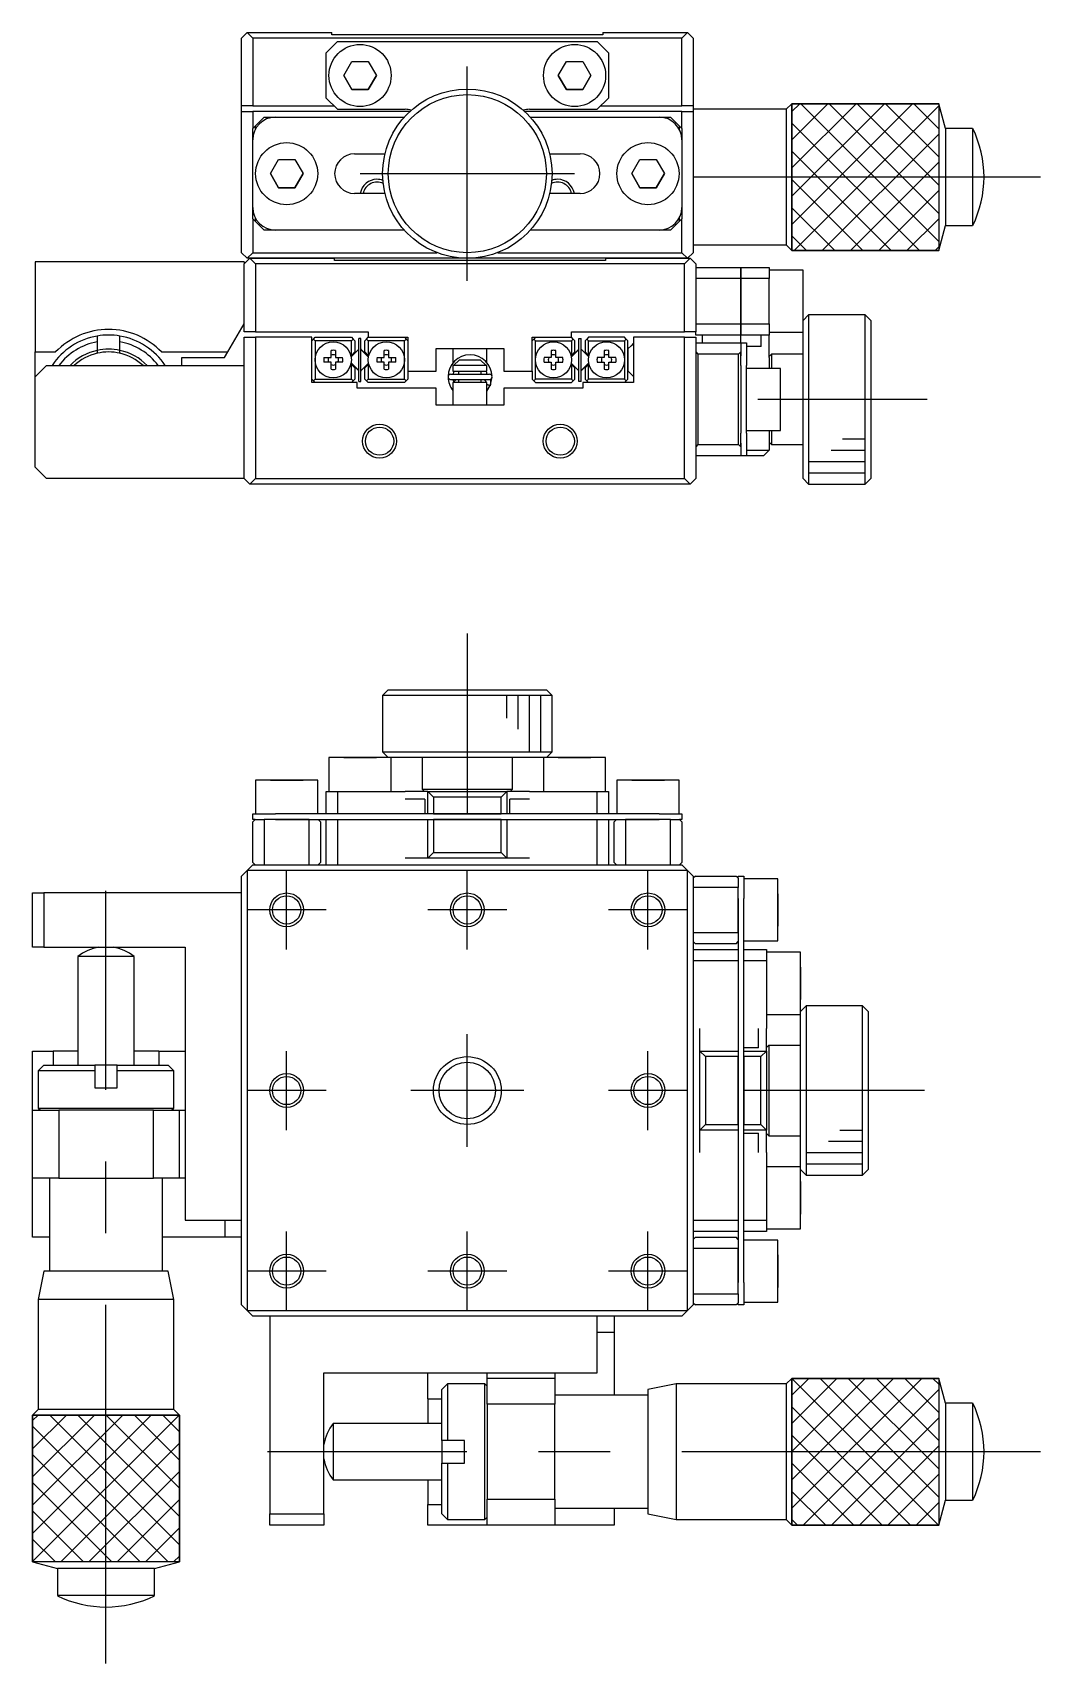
# Model space of a CAD drawing. Extents: x 196 to 549, y -29 to 204.
# Drawn here: x 297 to 386.2, y 59.8 to 204.3 of the extents above; entities that cross this region are included whole.
import ezdxf

# ---------------------------------------------------------------- set-up
doc = ezdxf.new("R2010")
doc.units = 0
doc.linetypes.add('CENTER', pattern=[50.8, 31.75, -6.35, 6.35, -6.35])
doc.layers.get('0').update_dxf_attribs({"linetype": 'CONTINUOUS'})
doc.layers.add('CENTER', color=1, linetype='CENTER')

msp = doc.modelspace()

# ---------------------------------------------------------------- linework, layer by layer
at = {"color": 7, "linetype": 'CONTINUOUS'}
for p, q in [((315.46, 203.83), (315.96, 204.33)), ((315.46, 197.83), (315.46, 203.83)), ((315.96, 204.33), (316.46, 203.83)), ((315.96, 204.33), (323.46, 204.33)), ((316.46, 203.83), (316.46, 197.83)), ((354.46, 203.83), (316.46, 203.83)), ((323.46, 204.13), (323.46, 204.33)), ((347.46, 204.13), (323.46, 204.13)), ((347.46, 204.33), (347.46, 204.13)), ((347.46, 204.33), (354.96, 204.33)), ((354.46, 203.83), (354.96, 204.33)), ((354.46, 197.83), (354.46, 203.83)), ((354.96, 204.33), (355.46, 203.83)), ((355.46, 203.83), (355.46, 197.83)), ((323.96, 203.53), (322.96, 202.53)), ((322.96, 198.53), (322.96, 202.53)), ((323.96, 203.53), (346.96, 203.53)), ((347.96, 202.53), (346.96, 203.53)), ((347.96, 202.53), (347.96, 198.53)), ((324.52, 200.53), (325.24, 201.78)), ((325.24, 201.78), (326.68, 201.78)), ((326.68, 201.78), (327.41, 200.53)), ((343.52, 200.53), (344.24, 201.78)), ((344.24, 201.78), (345.68, 201.78)), ((345.68, 201.78), (346.41, 200.53)), ((325.24, 199.28), (324.52, 200.53)), ((324.52, 200.53), (325.24, 199.28)), ((327.41, 200.53), (326.68, 199.28)), ((326.68, 199.28), (327.41, 200.53)), ((344.24, 199.28), (343.52, 200.53)), ((343.52, 200.53), (344.24, 199.28)), ((346.41, 200.53), (345.68, 199.28)), ((345.68, 199.28), (346.41, 200.53)), ((322.96, 198.53), (323.96, 197.53)), ((326.68, 199.28), (325.24, 199.28)), ((325.24, 199.28), (326.68, 199.28)), ((345.68, 199.28), (344.24, 199.28)), ((344.24, 199.28), (345.68, 199.28)), ((346.96, 197.53), (347.96, 198.53)), ((364.21, 198.03), (363.71, 197.53)), ((364.21, 198.03), (377.21, 198.03)), ((364.21, 185.03), (364.21, 198.03)), ((377.21, 198.03), (377.21, 189.33)), ((377.8, 195.83), (377.21, 198.03)), ((377.21, 198.03), (377.21, 185.03)), ((316.46, 197.83), (315.46, 197.83)), ((315.46, 197.33), (315.46, 197.83)), ((315.46, 184.83), (315.46, 197.33)), ((315.46, 197.33), (316.46, 197.33)), ((316.46, 197.83), (323.66, 197.83)), ((316.46, 197.33), (316.46, 195.83)), ((330.36, 197.33), (316.46, 197.33)), ((317.46, 196.83), (316.66, 196.03)), ((317.46, 196.83), (318.46, 196.83)), ((318.46, 196.83), (329.87, 196.83)), ((323.96, 197.53), (329.96, 197.53)), ((354.46, 197.33), (340.56, 197.33)), ((340.96, 197.53), (346.96, 197.53)), ((341.05, 196.83), (352.46, 196.83)), ((347.26, 197.83), (354.46, 197.83)), ((352.46, 196.83), (353.46, 196.83)), ((354.26, 196.03), (353.46, 196.83)), ((355.46, 197.83), (354.46, 197.83)), ((354.46, 195.83), (354.46, 197.33)), ((354.46, 197.33), (355.46, 197.33)), ((355.46, 197.83), (355.46, 197.33)), ((363.71, 197.53), (355.46, 197.53)), ((355.46, 197.33), (355.46, 184.83)), ((363.71, 197.53), (363.71, 189.5)), ((316.46, 195.83), (316.66, 196.03)), ((316.46, 194.83), (316.46, 195.83)), ((316.66, 196.03), (316.66, 195.7)), ((354.26, 195.7), (354.26, 196.03)), ((354.26, 196.03), (354.46, 195.83)), ((354.46, 195.83), (354.46, 194.83)), ((377.8, 195.83), (377.8, 190.07)), ((380.21, 195.83), (377.8, 195.83)), ((380.21, 195.83), (380.21, 190.07)), ((316.46, 188.83), (316.46, 194.83)), ((354.46, 194.83), (354.46, 188.83)), ((318.02, 191.83), (318.74, 193.08)), ((318.74, 193.08), (320.18, 193.08)), ((320.18, 193.08), (320.91, 191.83)), ((325.46, 193.58), (328.17, 193.58)), ((342.76, 193.58), (345.46, 193.58)), ((350.02, 191.83), (350.74, 193.08)), ((350.74, 193.08), (352.18, 193.08)), ((352.18, 193.08), (352.91, 191.83)), ((318.74, 190.58), (318.02, 191.83)), ((318.02, 191.83), (318.74, 190.58)), ((320.91, 191.83), (320.18, 190.58)), ((320.18, 190.58), (320.91, 191.83)), ((350.74, 190.58), (350.02, 191.83)), ((350.02, 191.83), (350.74, 190.58)), ((352.91, 191.83), (352.18, 190.58)), ((352.18, 190.58), (352.91, 191.83)), ((320.18, 190.58), (318.74, 190.58)), ((318.74, 190.58), (320.18, 190.58)), ((328.17, 190.08), (325.46, 190.08)), ((345.46, 190.08), (342.76, 190.08)), ((352.18, 190.58), (350.74, 190.58)), ((350.74, 190.58), (352.18, 190.58)), ((363.71, 189.5), (363.71, 185.53)), ((364.21, 189.33), (364.21, 185.03)), ((377.8, 190.07), (377.8, 187.23)), ((380.21, 190.07), (380.21, 187.23)), ((316.46, 187.83), (316.46, 188.83)), ((316.66, 187.63), (316.46, 187.83)), ((316.46, 187.83), (316.46, 184.83)), ((316.66, 187.95), (316.66, 187.63)), ((354.26, 187.63), (354.26, 187.95)), ((354.46, 187.83), (354.26, 187.63)), ((354.46, 188.83), (354.46, 187.83)), ((354.46, 184.83), (354.46, 187.83)), ((316.66, 187.63), (317.46, 186.83)), ((318.46, 186.83), (317.46, 186.83)), ((329.87, 186.83), (318.46, 186.83)), ((352.46, 186.83), (341.05, 186.83)), ((353.46, 186.83), (352.46, 186.83)), ((353.46, 186.83), (354.26, 187.63)), ((377.21, 185.03), (377.8, 187.23)), ((377.8, 187.23), (380.21, 187.23)), ((355.46, 185.53), (363.71, 185.53)), ((363.71, 185.53), (364.21, 185.03)), ((377.21, 185.03), (364.21, 185.03)), ((297.19, 184.03), (297.19, 176.03)), ((315.69, 184.03), (297.19, 184.03)), ((315.46, 184.83), (315.96, 184.33)), ((315.69, 183.83), (316.19, 184.33)), ((315.69, 184.03), (315.69, 183.83)), ((315.69, 177.83), (315.69, 183.83)), ((315.96, 184.33), (316.46, 184.83)), ((335.46, 184.33), (315.96, 184.33)), ((316.19, 184.33), (316.69, 183.83)), ((316.19, 184.33), (323.69, 184.33)), ((316.46, 184.83), (332.77, 184.83)), ((316.69, 183.83), (316.69, 177.83)), ((354.69, 183.83), (316.69, 183.83)), ((323.69, 184.13), (323.69, 184.33)), ((347.69, 184.13), (323.69, 184.13)), ((354.96, 184.33), (335.46, 184.33)), ((338.15, 184.83), (354.46, 184.83)), ((347.69, 184.33), (347.69, 184.13)), ((347.69, 184.33), (355.19, 184.33)), ((354.46, 184.83), (354.96, 184.33)), ((354.69, 183.83), (355.19, 184.33)), ((354.69, 177.83), (354.69, 183.83)), ((354.96, 184.33), (355.46, 184.83)), ((355.19, 184.33), (355.69, 183.83)), ((355.69, 183.83), (355.69, 177.83)), ((355.69, 183.53), (359.69, 183.53)), ((359.69, 183.53), (362.19, 183.53)), ((359.69, 182.53), (359.69, 183.53)), ((359.69, 183.53), (359.69, 182.53)), ((362.19, 183.53), (362.19, 182.53)), ((359.69, 182.53), (355.69, 182.53)), ((362.19, 182.53), (359.69, 182.53)), ((359.69, 182.53), (359.69, 178.53)), ((359.69, 178.53), (359.69, 182.53)), ((365.19, 183.28), (362.19, 183.28)), ((362.19, 178.53), (362.19, 182.53)), ((365.19, 177.78), (365.19, 183.28)), ((365.69, 179.33), (365.19, 178.83)), ((365.69, 179.33), (365.69, 164.33)), ((370.69, 179.33), (365.69, 179.33)), ((370.69, 164.33), (370.69, 179.33)), ((371.19, 178.83), (370.69, 179.33)), ((314.25, 176.03), (315.69, 178.53)), ((316.69, 177.83), (315.69, 177.83)), ((316.69, 177.83), (326.69, 177.83)), ((326.69, 177.83), (326.69, 177.33)), ((344.69, 177.33), (344.69, 177.83)), ((344.69, 177.83), (354.69, 177.83)), ((355.69, 177.83), (354.69, 177.83)), ((355.69, 178.53), (359.69, 178.53)), ((355.69, 177.53), (355.69, 177.83)), ((359.69, 178.53), (362.19, 178.53)), ((359.69, 177.53), (359.69, 178.53)), ((359.69, 178.53), (359.69, 177.53)), ((362.19, 178.53), (362.19, 177.53)), ((362.19, 177.78), (365.19, 177.78)), ((365.19, 164.83), (365.19, 177.78)), ((365.19, 175.83), (365.19, 177.78)), ((371.19, 178.83), (371.19, 164.83)), ((302.69, 177.44), (302.69, 176.93)), ((302.69, 176.93), (302.69, 176.17)), ((304.69, 176.93), (304.69, 177.44)), ((304.69, 176.17), (304.69, 177.44)), ((304.69, 176.17), (304.69, 176.93)), ((315.69, 164.83), (315.69, 177.33)), ((315.69, 177.33), (316.69, 177.33)), ((321.69, 177.33), (316.69, 177.33)), ((316.69, 177.33), (316.69, 164.83)), ((321.69, 173.33), (321.69, 177.33)), ((321.84, 177.18), (321.69, 177.03)), ((321.84, 177.18), (321.99, 177.33)), ((321.99, 177.03), (321.84, 177.18)), ((321.99, 177.33), (325.19, 177.33)), ((321.99, 177.03), (321.99, 175.33)), ((325.19, 177.03), (321.99, 177.03)), ((325.19, 177.33), (325.34, 177.18)), ((325.34, 177.18), (325.19, 177.03)), ((325.19, 175.73), (325.19, 177.03)), ((325.49, 177.03), (325.34, 177.18)), ((325.49, 177.03), (325.49, 176.03)), ((326.04, 177.23), (325.84, 177.23)), ((325.84, 173.43), (325.84, 177.23)), ((326.04, 173.43), (326.04, 177.23)), ((326.54, 177.18), (326.39, 177.03)), ((326.39, 176.03), (326.39, 177.03)), ((326.54, 177.18), (326.69, 177.33)), ((326.69, 177.03), (326.54, 177.18)), ((326.69, 177.33), (330.19, 177.33)), ((326.69, 177.03), (326.69, 175.73)), ((329.89, 177.03), (326.69, 177.03)), ((329.89, 177.33), (330.04, 177.18)), ((330.04, 177.18), (329.89, 177.03)), ((329.89, 175.33), (329.89, 177.03)), ((330.19, 177.03), (330.04, 177.18)), ((330.19, 177.33), (330.19, 174.33)), ((332.69, 176.33), (334.61, 176.33)), ((332.69, 174.33), (332.69, 176.33)), ((334.19, 176.33), (334.19, 175.05)), ((334.61, 176.33), (336.76, 176.33)), ((336.76, 176.33), (338.69, 176.33)), ((337.19, 175.09), (337.19, 176.33)), ((338.69, 176.33), (338.69, 174.33)), ((341.19, 177.33), (344.69, 177.33)), ((341.19, 174.33), (341.19, 177.33)), ((341.19, 177.03), (341.34, 177.18)), ((341.49, 177.33), (341.34, 177.18)), ((341.34, 177.18), (341.49, 177.03)), ((341.49, 177.03), (344.69, 177.03)), ((341.49, 175.33), (341.49, 177.03)), ((344.84, 177.18), (344.69, 177.33)), ((344.69, 177.03), (344.84, 177.18)), ((344.69, 177.03), (344.69, 175.73)), ((344.84, 177.18), (344.99, 177.03)), ((344.99, 176.03), (344.99, 177.03)), ((345.34, 177.23), (345.54, 177.23)), ((345.34, 173.43), (345.34, 177.23)), ((345.54, 173.43), (345.54, 177.23)), ((345.89, 177.03), (346.04, 177.18)), ((345.89, 177.03), (345.89, 176.03)), ((346.19, 177.33), (346.04, 177.18)), ((346.04, 177.18), (346.19, 177.03)), ((349.39, 177.33), (346.19, 177.33)), ((346.19, 177.03), (349.39, 177.03)), ((346.19, 175.73), (346.19, 177.03)), ((349.54, 177.18), (349.39, 177.33)), ((349.39, 177.03), (349.54, 177.18)), ((349.39, 177.03), (349.39, 175.33)), ((349.54, 177.18), (349.69, 177.03)), ((349.69, 173.63), (349.69, 177.03)), ((349.96, 176.58), (349.71, 176.33)), ((349.71, 174.33), (349.71, 176.33)), ((350.19, 176.81), (349.96, 176.58)), ((350.19, 177.33), (350.19, 173.33)), ((354.69, 177.33), (350.19, 177.33)), ((354.69, 164.83), (354.69, 177.33)), ((354.69, 177.33), (355.69, 177.33)), ((359.69, 177.53), (355.69, 177.53)), ((355.69, 177.33), (355.69, 164.83)), ((355.69, 176.83), (359.69, 176.83)), ((356.29, 176.83), (356.29, 177.53)), ((362.19, 177.53), (359.69, 177.53)), ((359.69, 176.83), (359.69, 177.53)), ((359.69, 176.83), (359.69, 176.03)), ((359.69, 176.83), (360.19, 176.83)), ((360.19, 176.83), (360.19, 174.83)), ((361.49, 176.53), (360.19, 176.53)), ((361.49, 176.53), (361.49, 177.53)), ((362.19, 175.53), (362.19, 177.53)), ((297.19, 176.03), (299, 176.03)), ((297.19, 173.83), (297.19, 176.03)), ((298.19, 174.83), (297.19, 173.83)), ((298.19, 174.83), (315.69, 174.83)), ((302.69, 176.17), (302.69, 175.91)), ((304.69, 175.91), (304.69, 176.17)), ((308.38, 176.03), (314.25, 176.03)), ((310.19, 175.53), (313.96, 175.53)), ((310.19, 174.83), (310.19, 175.53)), ((313.96, 175.53), (314.25, 176.03)), ((321.99, 175.33), (321.99, 173.63)), ((322.76, 175.53), (323.39, 175.53)), ((323.39, 175.13), (322.76, 175.13)), ((323.39, 175.53), (323.39, 176.15)), ((323.39, 174.5), (323.39, 175.13)), ((323.79, 176.15), (323.79, 175.53)), ((323.79, 175.53), (324.42, 175.53)), ((323.79, 175.13), (323.79, 174.5)), ((324.42, 175.13), (323.79, 175.13)), ((325.15, 175.68), (325.19, 175.73)), ((325.19, 174.93), (325.15, 174.97)), ((325.78, 176.23), (325.16, 175.61)), ((325.16, 175.04), (325.78, 174.42)), ((325.43, 174.81), (325.17, 175.07)), ((325.19, 175.73), (325.49, 176.03)), ((325.49, 174.63), (325.19, 174.93)), ((325.19, 173.63), (325.19, 174.93)), ((326.06, 176.23), (326.71, 175.58)), ((326.71, 175.61), (326.1, 176.23)), ((326.1, 174.42), (326.71, 175.04)), ((326.39, 176.03), (326.69, 175.73)), ((326.69, 174.93), (326.39, 174.63)), ((326.69, 175.73), (326.73, 175.68)), ((326.73, 174.97), (326.69, 174.93)), ((326.69, 174.93), (326.69, 173.63)), ((327.46, 175.53), (328.09, 175.53)), ((328.09, 175.13), (327.46, 175.13)), ((328.09, 175.53), (328.09, 176.15)), ((328.09, 174.5), (328.09, 175.13)), ((328.49, 176.15), (328.49, 175.53)), ((328.49, 175.53), (329.12, 175.53)), ((328.49, 175.13), (328.49, 174.5)), ((329.12, 175.13), (328.49, 175.13)), ((329.89, 173.63), (329.89, 175.33)), ((334.19, 175.05), (334.19, 175.05)), ((334.19, 175.05), (334.19, 175.05)), ((334.24, 174.83), (334.19, 174.83)), ((334.19, 174.83), (334.19, 174.33)), ((334.24, 174.83), (334.77, 175.33)), ((337.13, 174.83), (334.24, 174.83)), ((334.77, 175.33), (336.61, 175.33)), ((336.61, 175.33), (337.13, 174.83)), ((337.19, 174.83), (337.13, 174.83)), ((337.19, 174.33), (337.19, 174.83)), ((341.49, 173.63), (341.49, 175.33)), ((342.89, 175.53), (342.26, 175.53)), ((342.26, 175.13), (342.89, 175.13)), ((342.89, 176.15), (342.89, 175.53)), ((342.89, 175.13), (342.89, 174.5)), ((343.29, 175.53), (343.29, 176.15)), ((343.92, 175.53), (343.29, 175.53)), ((343.29, 174.5), (343.29, 175.13)), ((343.29, 175.13), (343.92, 175.13)), ((344.69, 175.73), (344.65, 175.68)), ((344.65, 174.97), (344.69, 174.93)), ((345.28, 176.23), (344.66, 175.61)), ((344.66, 175.04), (345.28, 174.42)), ((345.32, 176.23), (344.67, 175.58)), ((344.99, 176.03), (344.69, 175.73)), ((344.69, 174.93), (344.69, 173.63)), ((344.69, 174.93), (344.99, 174.63)), ((346.21, 175.61), (345.6, 176.23)), ((345.6, 174.42), (346.21, 175.04)), ((346.19, 175.73), (345.89, 176.03)), ((345.89, 174.63), (346.19, 174.93)), ((345.95, 174.81), (346.21, 175.07)), ((346.23, 175.68), (346.19, 175.73)), ((346.19, 174.93), (346.23, 174.97)), ((346.19, 173.63), (346.19, 174.93)), ((347.59, 175.53), (346.96, 175.53)), ((346.96, 175.13), (347.59, 175.13)), ((347.59, 176.15), (347.59, 175.53)), ((347.59, 175.13), (347.59, 174.5)), ((347.99, 175.53), (347.99, 176.15)), ((348.62, 175.53), (347.99, 175.53)), ((347.99, 174.5), (347.99, 175.13)), ((347.99, 175.13), (348.62, 175.13)), ((349.39, 175.33), (349.39, 173.63)), ((355.69, 176.03), (355.89, 175.83)), ((355.89, 175.83), (355.89, 167.83)), ((359.49, 175.83), (355.89, 175.83)), ((359.49, 175.83), (359.69, 176.03)), ((359.49, 167.83), (359.49, 175.83)), ((359.69, 176.03), (359.69, 175.7)), ((359.69, 175.7), (359.69, 176.03)), ((359.69, 174.83), (359.69, 175.7)), ((359.69, 174.83), (359.69, 168.83)), ((360.19, 168.83), (360.19, 174.83)), ((362.39, 175.83), (362.19, 175.63)), ((362.19, 175.53), (362.19, 174.58)), ((362.39, 175.83), (362.39, 174.58)), ((365.19, 175.83), (362.39, 175.83)), ((365.19, 167.83), (365.19, 175.83)), ((365.19, 167.83), (365.19, 175.83)), ((297.19, 165.83), (297.19, 173.83)), ((321.69, 173.63), (321.84, 173.48)), ((321.84, 173.48), (321.99, 173.63)), ((321.99, 173.33), (321.84, 173.48)), ((321.99, 173.63), (325.19, 173.63)), ((325.19, 173.63), (325.34, 173.48)), ((325.34, 173.48), (325.19, 173.33)), ((325.34, 173.48), (325.49, 173.63)), ((325.82, 174.42), (325.43, 174.81)), ((325.49, 174.63), (325.49, 173.63)), ((325.84, 173.43), (326.04, 173.43)), ((326.39, 173.63), (326.39, 174.63)), ((326.39, 173.63), (326.54, 173.48)), ((326.54, 173.48), (326.69, 173.63)), ((326.69, 173.33), (326.54, 173.48)), ((326.69, 173.63), (329.89, 173.63)), ((329.89, 173.63), (330.04, 173.48)), ((330.04, 173.48), (329.89, 173.33)), ((330.04, 173.48), (330.19, 173.63)), ((330.19, 174.33), (330.19, 173.63)), ((330.19, 174.33), (332.69, 174.33)), ((337.43, 174.05), (333.98, 174.05)), ((333.98, 173.6), (337.43, 173.6)), ((334.19, 174.33), (337.19, 174.33)), ((334.22, 174.05), (334.29, 174.33)), ((334.29, 173.33), (334.22, 173.6)), ((334.31, 173.39), (334.32, 173.4)), ((334.31, 173.38), (334.31, 173.39)), ((334.31, 173.36), (334.31, 173.38)), ((334.32, 173.42), (334.33, 173.43)), ((334.32, 173.4), (334.32, 173.42)), ((334.33, 173.44), (334.34, 173.45)), ((334.33, 173.43), (334.33, 173.44)), ((334.34, 173.47), (334.35, 173.48)), ((334.34, 173.45), (334.34, 173.47)), ((334.35, 173.48), (334.36, 173.49)), ((334.36, 173.49), (334.37, 173.5)), ((334.37, 173.51), (334.38, 173.52)), ((334.37, 173.5), (334.37, 173.51)), ((334.38, 173.52), (334.39, 173.53)), ((334.39, 173.53), (334.4, 173.54)), ((334.4, 173.54), (334.41, 173.55)), ((334.41, 173.55), (334.42, 173.56)), ((334.42, 173.56), (334.44, 173.56)), ((334.44, 173.56), (334.45, 173.57)), ((334.45, 173.57), (334.46, 173.58)), ((334.46, 173.58), (334.47, 173.58)), ((334.47, 173.58), (334.48, 173.59)), ((334.48, 173.59), (334.5, 173.59)), ((334.5, 173.59), (334.51, 173.59)), ((334.51, 173.59), (334.52, 173.6)), ((334.52, 173.6), (334.54, 173.6)), ((334.54, 173.6), (334.55, 173.6)), ((334.55, 173.6), (334.56, 173.6)), ((334.56, 173.6), (334.58, 173.6)), ((334.58, 173.6), (334.58, 173.6)), ((334.69, 174.33), (334.69, 174.05)), ((334.69, 173.6), (334.69, 173.33)), ((336.69, 174.05), (336.69, 174.33)), ((336.69, 173.33), (336.69, 173.6)), ((336.83, 173.6), (336.84, 173.6)), ((336.84, 173.6), (336.85, 173.6)), ((336.85, 173.6), (336.87, 173.6)), ((336.87, 173.6), (336.88, 173.6)), ((336.88, 173.6), (336.89, 173.6)), ((336.89, 173.6), (336.91, 173.59)), ((336.91, 173.59), (336.92, 173.59)), ((336.92, 173.59), (336.93, 173.58)), ((336.93, 173.58), (336.94, 173.58)), ((336.94, 173.58), (336.95, 173.57)), ((336.95, 173.57), (336.97, 173.57)), ((336.97, 173.57), (336.98, 173.56)), ((336.98, 173.56), (336.99, 173.55)), ((336.99, 173.55), (337, 173.54)), ((337, 173.54), (337.01, 173.54)), ((337.01, 173.54), (337.02, 173.53)), ((337.02, 173.53), (337.03, 173.52)), ((337.03, 173.52), (337.04, 173.51)), ((337.04, 173.51), (337.05, 173.5)), ((337.05, 173.5), (337.05, 173.48)), ((337.05, 173.48), (337.06, 173.47)), ((337.06, 173.47), (337.07, 173.46)), ((337.07, 173.46), (337.08, 173.45)), ((337.08, 173.45), (337.08, 173.44)), ((337.08, 173.44), (337.09, 173.42)), ((337.09, 173.42), (337.09, 173.41)), ((337.09, 173.41), (337.09, 173.4)), ((337.09, 173.4), (337.1, 173.39)), ((337.1, 173.39), (337.1, 173.37)), ((337.12, 174.33), (337.19, 174.05)), ((337.49, 173.04), (337.65, 173.8)), ((337.5, 173.6), (337.49, 173.61)), ((337.51, 173.57), (337.5, 173.6)), ((337.52, 173.54), (337.51, 173.57)), ((337.53, 173.5), (337.52, 173.54)), ((337.54, 173.47), (337.53, 173.5)), ((337.54, 173.43), (337.54, 173.47)), ((337.55, 173.4), (337.54, 173.43)), ((337.55, 173.36), (337.55, 173.4)), ((338.69, 174.33), (341.19, 174.33)), ((341.19, 174.33), (341.19, 173.63)), ((341.34, 173.48), (341.19, 173.63)), ((341.49, 173.63), (341.34, 173.48)), ((341.34, 173.48), (341.49, 173.33)), ((344.69, 173.63), (341.49, 173.63)), ((344.84, 173.48), (344.69, 173.63)), ((344.69, 173.33), (344.84, 173.48)), ((344.99, 173.63), (344.84, 173.48)), ((344.99, 173.63), (344.99, 174.63)), ((345.54, 173.43), (345.34, 173.43)), ((345.56, 174.42), (345.95, 174.81)), ((345.89, 174.63), (345.89, 173.63)), ((346.04, 173.48), (345.89, 173.63)), ((346.19, 173.63), (346.04, 173.48)), ((346.04, 173.48), (346.19, 173.33)), ((349.39, 173.63), (346.19, 173.63)), ((349.54, 173.48), (349.39, 173.63)), ((349.39, 173.33), (349.54, 173.48)), ((349.69, 173.63), (349.54, 173.48)), ((349.71, 174.33), (349.96, 174.08)), ((349.96, 174.08), (350.19, 173.85)), ((363.19, 174.58), (360.19, 174.58)), ((363.19, 169.08), (363.19, 174.58)), ((325.69, 173.33), (321.69, 173.33)), ((325.69, 172.83), (325.69, 173.33)), ((332.69, 172.83), (325.69, 172.83)), ((329.89, 173.33), (326.69, 173.33)), ((332.69, 171.33), (332.69, 172.83)), ((333.89, 173.11), (333.89, 173.11)), ((333.89, 173.11), (333.89, 173.11)), ((333.89, 173.11), (333.9, 173.11)), ((333.9, 173.11), (333.9, 173.1)), ((333.9, 173.1), (333.9, 173.1)), ((333.9, 173.1), (333.9, 173.1)), ((333.9, 173.1), (333.92, 173.05)), ((333.92, 173.05), (333.92, 173.05)), ((333.92, 173.05), (333.92, 173.05)), ((333.92, 173.05), (333.92, 173.05)), ((333.92, 173.05), (333.92, 173.05)), ((333.92, 173.05), (333.93, 173.03)), ((337.19, 173.33), (334.19, 173.33)), ((334.19, 173.33), (334.19, 171.33)), ((334.31, 173.35), (334.31, 173.36)), ((334.31, 173.34), (334.31, 173.35)), ((334.31, 173.33), (334.31, 173.34)), ((337.1, 173.37), (337.1, 173.36)), ((337.1, 173.36), (337.1, 173.34)), ((337.1, 173.34), (337.1, 173.33)), ((337.1, 173.33), (337.1, 173.33)), ((337.19, 171.33), (337.19, 173.33)), ((337.2, 173.14), (337.19, 173.15)), ((337.49, 173.04), (337.19, 173.14)), ((337.19, 172.57), (337.49, 173.05)), ((337.22, 173.13), (337.2, 173.14)), ((337.24, 173.13), (337.22, 173.13)), ((337.26, 173.12), (337.24, 173.13)), ((337.27, 173.11), (337.26, 173.12)), ((337.29, 173.1), (337.27, 173.11)), ((337.31, 173.1), (337.29, 173.1)), ((337.33, 173.09), (337.31, 173.1)), ((337.34, 173.08), (337.33, 173.09)), ((337.36, 173.08), (337.34, 173.08)), ((337.38, 173.07), (337.36, 173.08)), ((337.39, 173.06), (337.38, 173.07)), ((337.41, 173.06), (337.39, 173.06)), ((337.42, 173.06), (337.41, 173.06)), ((337.43, 173.05), (337.42, 173.06)), ((337.44, 173.05), (337.43, 173.05)), ((337.46, 173.05), (337.44, 173.05)), ((337.47, 173.04), (337.46, 173.05)), ((337.46, 173.05), (337.46, 173.05)), ((337.48, 173.04), (337.47, 173.04)), ((337.49, 173.05), (337.48, 173.05)), ((337.48, 173.05), (337.48, 173.04)), ((337.48, 173.02), (337.49, 173.04)), ((337.49, 173.05), (337.5, 173.08)), ((337.49, 173.05), (337.49, 173.05)), ((337.49, 173.05), (337.49, 173.05)), ((337.5, 173.08), (337.52, 173.11)), ((337.52, 173.11), (337.53, 173.15)), ((337.53, 173.18), (337.54, 173.22)), ((337.53, 173.15), (337.53, 173.18)), ((337.54, 173.22), (337.55, 173.25)), ((337.55, 173.32), (337.55, 173.36)), ((337.55, 173.29), (337.55, 173.32)), ((337.55, 173.25), (337.55, 173.29)), ((338.69, 172.83), (338.69, 171.33)), ((345.69, 172.83), (338.69, 172.83)), ((341.49, 173.33), (344.69, 173.33)), ((345.69, 173.33), (345.69, 172.83)), ((350.19, 173.33), (345.69, 173.33)), ((338.69, 171.33), (332.69, 171.33)), ((360.19, 169.08), (363.19, 169.08)), ((362.19, 169.08), (362.19, 167.33)), ((362.39, 169.08), (362.39, 167.83)), ((355.89, 167.83), (355.69, 167.63)), ((355.89, 167.83), (359.49, 167.83)), ((359.69, 167.63), (359.49, 167.83)), ((359.69, 167.95), (359.69, 168.83)), ((359.69, 167.95), (359.69, 167.63)), ((359.69, 167.63), (359.69, 167.95)), ((359.69, 167.63), (359.69, 166.83)), ((360.19, 168.83), (360.19, 166.83)), ((362.19, 168.03), (362.39, 167.83)), ((362.39, 167.83), (365.19, 167.83)), ((365.19, 164.83), (365.19, 167.83)), ((359.69, 166.83), (355.69, 166.83)), ((360.19, 166.83), (359.69, 166.83)), ((360.19, 167.33), (362.19, 167.33)), ((361.69, 166.83), (360.19, 166.83)), ((362.19, 167.33), (361.69, 166.83)), ((297.19, 165.83), (298.19, 164.83)), ((315.69, 164.83), (298.19, 164.83)), ((315.69, 164.83), (316.19, 164.33)), ((316.19, 164.33), (316.69, 164.83)), ((316.69, 164.83), (354.69, 164.83)), ((354.69, 164.83), (355.19, 164.33)), ((355.19, 164.33), (355.69, 164.83)), ((365.19, 164.83), (365.69, 164.33)), ((370.69, 164.33), (371.19, 164.83)), ((371.19, 164.83), (371.19, 164.83)), ((355.19, 164.33), (316.19, 164.33)), ((365.69, 164.33), (370.69, 164.33)), ((370.69, 164.33), (370.69, 164.33)), ((328.46, 146.1), (327.96, 145.6)), ((328.46, 146.1), (335.39, 146.1)), ((335.39, 146.1), (342.46, 146.1)), ((342.96, 145.6), (342.46, 146.1)), ((335.38, 145.6), (327.96, 145.6)), ((327.96, 145.6), (327.96, 140.6)), ((342.96, 145.6), (335.38, 145.6)), ((342.96, 140.6), (342.96, 145.6)), ((327.96, 140.6), (342.96, 140.6)), ((327.96, 140.6), (328.46, 140.1)), ((342.46, 140.1), (342.96, 140.6)), ((325.96, 140.1), (323.21, 140.1)), ((328.46, 140.1), (323.21, 140.1)), ((323.21, 140.1), (323.21, 137.1)), ((325.24, 140.1), (324.52, 140.1)), ((324.52, 140.1), (325.24, 140.1)), ((326.68, 140.1), (325.24, 140.1)), ((325.24, 140.1), (326.68, 140.1)), ((328.46, 140.1), (325.96, 140.1)), ((327.41, 140.1), (326.68, 140.1)), ((326.68, 140.1), (327.41, 140.1)), ((342.46, 140.1), (328.46, 140.1)), ((328.71, 137.1), (328.71, 140.1)), ((331.46, 140.1), (331.46, 137.3)), ((339.46, 137.3), (339.46, 140.1)), ((342.21, 140.1), (342.21, 137.1)), ((344.96, 140.1), (342.46, 140.1)), ((347.71, 140.1), (342.46, 140.1)), ((344.24, 140.1), (343.52, 140.1)), ((343.52, 140.1), (344.24, 140.1)), ((345.68, 140.1), (344.24, 140.1)), ((344.24, 140.1), (345.68, 140.1)), ((347.71, 140.1), (344.96, 140.1)), ((346.41, 140.1), (345.68, 140.1)), ((345.68, 140.1), (346.41, 140.1)), ((347.71, 137.1), (347.71, 140.1)), ((319.46, 138.1), (316.71, 138.1)), ((322.21, 138.1), (316.71, 138.1)), ((316.71, 138.1), (316.71, 135.1)), ((318.74, 138.1), (318.02, 138.1)), ((318.02, 138.1), (318.74, 138.1)), ((320.18, 138.1), (318.74, 138.1)), ((318.74, 138.1), (320.18, 138.1)), ((322.21, 138.1), (319.46, 138.1)), ((320.91, 138.1), (320.18, 138.1)), ((320.18, 138.1), (320.91, 138.1)), ((322.21, 135.1), (322.21, 138.1)), ((331.46, 137.3), (339.46, 137.3)), ((331.46, 137.3), (331.66, 137.1)), ((339.26, 137.1), (339.46, 137.3)), ((351.46, 138.1), (348.71, 138.1)), ((354.21, 138.1), (348.71, 138.1)), ((348.71, 138.1), (348.71, 135.1)), ((350.74, 138.1), (350.02, 138.1)), ((350.02, 138.1), (350.74, 138.1)), ((352.18, 138.1), (350.74, 138.1)), ((350.74, 138.1), (352.18, 138.1)), ((354.21, 138.1), (351.46, 138.1)), ((352.91, 138.1), (352.18, 138.1)), ((352.18, 138.1), (352.91, 138.1)), ((354.21, 135.1), (354.21, 138.1)), ((322.96, 135.1), (322.96, 137.1)), ((322.96, 137.1), (323.96, 137.1)), ((323.96, 137.1), (323.96, 135.1)), ((323.96, 137.1), (329.96, 137.1)), ((331.66, 137.1), (329.96, 137.1)), ((331.69, 136.4), (329.96, 136.4)), ((331.96, 137.1), (331.66, 137.1)), ((331.69, 136.4), (331.69, 135.1)), ((331.96, 135.1), (331.96, 137.1)), ((331.96, 137.1), (332.46, 136.6)), ((331.96, 137.1), (334.21, 137.1)), ((332.46, 136.6), (332.46, 135.1)), ((338.46, 136.6), (332.46, 136.6)), ((334.21, 137.1), (336.71, 137.1)), ((336.71, 137.1), (338.96, 137.1)), ((338.96, 137.1), (338.46, 136.6)), ((338.46, 135.1), (338.46, 136.6)), ((339.26, 137.1), (338.96, 137.1)), ((338.96, 137.1), (338.96, 135.1)), ((340.96, 136.4), (339.23, 136.4)), ((339.23, 135.1), (339.23, 136.4)), ((340.96, 137.1), (339.26, 137.1)), ((340.96, 137.1), (346.96, 137.1)), ((346.96, 135.1), (346.96, 137.1)), ((346.96, 137.1), (347.96, 137.1)), ((347.96, 137.1), (347.96, 135.1)), ((316.46, 134.6), (316.46, 135.1)), ((316.46, 135.1), (318.46, 135.1)), ((316.66, 134.6), (316.46, 134.4)), ((316.66, 134.6), (316.46, 134.6)), ((316.46, 130.8), (316.46, 134.4)), ((316.66, 134.6), (317.46, 134.6)), ((317.46, 134.6), (317.46, 130.6)), ((318.46, 134.6), (317.46, 134.6)), ((318.46, 134.6), (317.46, 134.6)), ((332.46, 135.1), (318.46, 135.1)), ((321.46, 134.6), (318.46, 134.6)), ((318.46, 134.6), (321.46, 134.6)), ((321.46, 130.6), (321.46, 134.6)), ((321.46, 134.6), (332.46, 134.6)), ((322.46, 134.4), (322.26, 134.6)), ((322.46, 134.4), (322.46, 130.8)), ((322.96, 130.6), (322.96, 134.6)), ((323.96, 134.6), (323.96, 130.6)), ((331.96, 131.2), (331.96, 134.6)), ((332.46, 135.1), (338.46, 135.1)), ((338.46, 135.1), (332.46, 135.1)), ((332.46, 134.6), (332.46, 131.7)), ((338.46, 134.6), (332.46, 134.6)), ((332.46, 134.6), (338.46, 134.6)), ((352.46, 135.1), (338.46, 135.1)), ((338.46, 131.7), (338.46, 134.6)), ((338.46, 134.6), (349.46, 134.6)), ((338.96, 134.6), (338.96, 131.2)), ((346.96, 130.6), (346.96, 134.6)), ((347.96, 134.6), (347.96, 130.6)), ((348.66, 134.6), (348.46, 134.4)), ((348.46, 130.8), (348.46, 134.4)), ((349.46, 134.6), (349.46, 130.6)), ((352.46, 134.6), (349.46, 134.6)), ((349.46, 134.6), (352.46, 134.6)), ((352.46, 135.1), (354.46, 135.1)), ((353.46, 134.6), (352.46, 134.6)), ((353.46, 134.6), (352.46, 134.6)), ((353.46, 130.6), (353.46, 134.6)), ((353.46, 134.6), (354.26, 134.6)), ((354.46, 134.4), (354.26, 134.6)), ((354.46, 134.6), (354.26, 134.6)), ((354.46, 135.1), (354.46, 134.6)), ((354.46, 134.4), (354.46, 130.8)), ((332.46, 131.7), (331.96, 131.2)), ((332.46, 131.7), (338.46, 131.7)), ((338.46, 131.7), (338.96, 131.2)), ((315.46, 129.6), (315.96, 130.1)), ((315.96, 130.1), (316.46, 130.6)), ((354.96, 130.1), (315.96, 130.1)), ((315.96, 130.1), (315.96, 91.1)), ((316.46, 130.8), (316.66, 130.6)), ((316.46, 130.6), (354.46, 130.6)), ((322.26, 130.6), (322.46, 130.8)), ((331.96, 131.2), (329.96, 131.2)), ((338.96, 131.2), (331.96, 131.2)), ((340.96, 131.2), (338.96, 131.2)), ((348.46, 130.8), (348.66, 130.6)), ((354.26, 130.6), (354.46, 130.8)), ((354.46, 130.6), (354.96, 130.1)), ((354.96, 91.1), (354.96, 130.1)), ((354.96, 130.1), (355.46, 129.6)), ((315.46, 91.6), (315.46, 129.6)), ((355.46, 129.6), (355.46, 91.6)), ((355.66, 129.6), (355.46, 129.4)), ((359.46, 128.6), (355.46, 128.6)), ((355.66, 129.6), (359.26, 129.6)), ((359.46, 129.4), (359.26, 129.6)), ((359.46, 129.4), (359.46, 129.6)), ((359.46, 129.6), (359.96, 129.6)), ((359.46, 129.4), (359.46, 128.6)), ((359.46, 127.6), (359.46, 128.6)), ((359.46, 127.6), (359.46, 128.6)), ((359.96, 129.6), (359.96, 127.6)), ((362.96, 129.35), (359.96, 129.35)), ((362.96, 126.6), (362.96, 129.35)), ((362.96, 123.85), (362.96, 129.35)), ((296.96, 123.3), (296.96, 128.1)), ((296.96, 128.1), (297.96, 128.1)), ((297.96, 128.1), (297.96, 123.3)), ((315.46, 128.1), (297.96, 128.1)), ((359.46, 124.6), (359.46, 127.6)), ((359.46, 127.6), (359.46, 124.6)), ((359.96, 113.6), (359.96, 127.6)), ((362.96, 127.32), (362.96, 128.04)), ((362.96, 128.04), (362.96, 127.32)), ((362.96, 125.88), (362.96, 127.32)), ((362.96, 127.32), (362.96, 125.88)), ((362.96, 123.85), (362.96, 126.6)), ((362.96, 125.15), (362.96, 125.88)), ((362.96, 125.88), (362.96, 125.15)), ((355.46, 124.6), (359.46, 124.6)), ((359.46, 124.6), (359.46, 113.6)), ((297.96, 123.3), (296.96, 123.3)), ((297.96, 123.3), (310.46, 123.3)), ((310.46, 123.3), (310.46, 99.1)), ((355.46, 123.8), (355.66, 123.6)), ((355.46, 123.1), (359.46, 123.1)), ((359.26, 123.6), (355.66, 123.6)), ((359.26, 123.6), (359.46, 123.8)), ((359.96, 123.85), (362.96, 123.85)), ((359.96, 123.1), (361.96, 123.1)), ((361.96, 123.1), (361.96, 122.1)), ((364.96, 122.85), (361.96, 122.85)), ((364.96, 120.1), (364.96, 122.85)), ((364.96, 117.6), (364.96, 122.85)), ((305.81, 122.47), (300.96, 122.47)), ((300.96, 122.47), (300.96, 112.85)), ((305.96, 122.47), (305.81, 122.47)), ((305.96, 112.85), (305.96, 122.47)), ((359.46, 122.1), (355.46, 122.1)), ((361.96, 122.1), (359.96, 122.1)), ((361.96, 122.1), (361.96, 116.1)), ((364.96, 120.82), (364.96, 121.54)), ((364.96, 121.54), (364.96, 120.82)), ((364.96, 119.38), (364.96, 120.82)), ((364.96, 120.82), (364.96, 119.38)), ((364.96, 117.6), (364.96, 120.1)), ((364.96, 118.65), (364.96, 119.38)), ((364.96, 119.38), (364.96, 118.65)), ((361.96, 117.35), (364.96, 117.35)), ((365.46, 118.1), (364.96, 117.6)), ((364.96, 103.6), (364.96, 117.6)), ((365.46, 118.1), (365.46, 103.1)), ((370.46, 118.1), (365.46, 118.1)), ((370.46, 110.68), (370.46, 118.1)), ((370.96, 117.6), (370.46, 118.1)), ((370.96, 117.6), (370.96, 110.67)), ((356.06, 114.1), (356.06, 116.1)), ((361.26, 114.37), (361.26, 116.1)), ((361.96, 114.4), (361.96, 116.1)), ((361.26, 114.37), (359.96, 114.37)), ((362.16, 114.6), (361.96, 114.4)), ((361.96, 114.1), (361.96, 114.4)), ((362.16, 114.6), (362.16, 106.6)), ((364.96, 114.6), (362.16, 114.6)), ((296.96, 114.1), (298.77, 114.1)), ((296.96, 108.85), (296.96, 114.1)), ((297.96, 112.85), (297.46, 112.35)), ((297.96, 112.85), (302.46, 112.85)), ((300.96, 114.1), (298.77, 114.1)), ((298.77, 114.1), (298.77, 112.85)), ((304.46, 112.85), (302.46, 112.85)), ((302.46, 112.85), (302.46, 112.35)), ((304.46, 112.35), (304.46, 112.85)), ((304.46, 112.85), (308.96, 112.85)), ((308.15, 114.1), (305.96, 114.1)), ((308.15, 114.1), (308.15, 112.85)), ((308.15, 114.1), (310.46, 114.1)), ((309.46, 112.35), (308.96, 112.85)), ((356.56, 113.6), (356.06, 114.1)), ((356.06, 114.1), (359.46, 114.1)), ((356.06, 107.1), (356.06, 114.1)), ((359.46, 113.6), (356.56, 113.6)), ((356.56, 113.6), (356.56, 107.6)), ((359.46, 107.6), (359.46, 113.6)), ((359.46, 113.6), (359.46, 107.6)), ((359.96, 114.1), (361.96, 114.1)), ((361.46, 113.6), (359.96, 113.6)), ((359.96, 113.6), (359.96, 107.6)), ((359.96, 107.6), (359.96, 113.6)), ((361.96, 114.1), (361.46, 113.6)), ((361.46, 107.6), (361.46, 113.6)), ((361.96, 114.1), (361.96, 111.85)), ((302.46, 112.35), (297.46, 112.35)), ((297.46, 112.35), (297.46, 109.05)), ((302.46, 112.35), (302.46, 110.85)), ((309.46, 112.35), (304.46, 112.35)), ((304.46, 110.85), (304.46, 112.35)), ((309.46, 109.05), (309.46, 112.35)), ((361.96, 111.85), (361.96, 109.35)), ((302.46, 110.85), (304.46, 110.85)), ((370.46, 103.1), (370.46, 110.68)), ((370.96, 110.67), (370.96, 103.6)), ((296.96, 102.85), (296.96, 108.85)), ((296.96, 108.85), (299.27, 108.85)), ((297.46, 109.05), (309.46, 109.05)), ((297.46, 109.05), (297.66, 108.85)), ((299.27, 108.85), (299.27, 102.85)), ((307.67, 108.85), (299.27, 108.85)), ((307.67, 102.85), (307.67, 108.85)), ((307.67, 108.85), (309.96, 108.85)), ((309.26, 108.85), (309.46, 109.05)), ((309.96, 102.85), (309.96, 108.85)), ((309.96, 108.85), (310.46, 108.85)), ((361.96, 109.35), (361.96, 107.1)), ((356.56, 107.6), (356.06, 107.1)), ((359.46, 107.1), (356.06, 107.1)), ((356.06, 105.1), (356.06, 107.1)), ((356.56, 107.6), (359.46, 107.6)), ((359.46, 107.6), (359.46, 96.6)), ((359.96, 107.6), (361.46, 107.6)), ((359.96, 93.6), (359.96, 107.6)), ((361.96, 107.1), (359.96, 107.1)), ((361.96, 107.1), (361.46, 107.6)), ((361.96, 106.8), (361.96, 107.1)), ((359.96, 106.83), (361.26, 106.83)), ((361.26, 105.1), (361.26, 106.83)), ((361.96, 105.1), (361.96, 106.8)), ((361.96, 106.8), (362.16, 106.6)), ((362.16, 106.6), (364.96, 106.6)), ((361.96, 105.1), (361.96, 99.1)), ((299.27, 102.85), (296.96, 102.85)), ((296.96, 97.6), (296.96, 102.85)), ((298.46, 102.85), (298.46, 94.6)), ((299.27, 102.85), (307.67, 102.85)), ((309.96, 102.85), (307.67, 102.85)), ((308.46, 94.6), (308.46, 102.85)), ((310.46, 102.85), (309.96, 102.85)), ((364.96, 103.85), (361.96, 103.85)), ((364.96, 101.1), (364.96, 103.6)), ((364.96, 98.35), (364.96, 103.6)), ((364.96, 103.6), (365.46, 103.1)), ((365.46, 103.1), (370.46, 103.1)), ((370.46, 103.1), (370.96, 103.6)), ((364.96, 101.82), (364.96, 102.54)), ((364.96, 102.54), (364.96, 101.82)), ((364.96, 100.38), (364.96, 101.82)), ((364.96, 101.82), (364.96, 100.38)), ((364.96, 98.35), (364.96, 101.1)), ((364.96, 99.65), (364.96, 100.38)), ((364.96, 100.38), (364.96, 99.65)), ((310.46, 99.1), (315.46, 99.1)), ((314.02, 97.6), (314.02, 99.1)), ((355.46, 99.1), (359.46, 99.1)), ((359.96, 99.1), (361.96, 99.1)), ((361.96, 99.1), (361.96, 98.1)), ((361.96, 98.35), (364.96, 98.35)), ((298.46, 97.6), (296.96, 97.6)), ((314.02, 97.6), (308.46, 97.6)), ((315.46, 97.6), (314.02, 97.6)), ((359.46, 98.1), (355.46, 98.1)), ((355.66, 97.6), (355.46, 97.4)), ((355.66, 97.6), (359.26, 97.6)), ((359.46, 97.4), (359.26, 97.6)), ((361.96, 98.1), (359.96, 98.1)), ((362.96, 97.35), (359.96, 97.35)), ((362.96, 94.6), (362.96, 97.35)), ((362.96, 91.85), (362.96, 97.35)), ((359.46, 96.6), (355.46, 96.6)), ((359.46, 93.6), (359.46, 96.6)), ((359.46, 96.6), (359.46, 93.6)), ((362.96, 95.32), (362.96, 96.04)), ((362.96, 96.04), (362.96, 95.32)), ((297.96, 94.6), (297.46, 92.1)), ((308.64, 94.6), (297.96, 94.6)), ((308.96, 94.6), (308.64, 94.6)), ((309.46, 92.1), (308.96, 94.6)), ((362.96, 93.88), (362.96, 95.32)), ((362.96, 95.32), (362.96, 93.88)), ((362.96, 91.85), (362.96, 94.6)), ((355.46, 92.6), (359.46, 92.6)), ((359.46, 92.6), (359.46, 93.6)), ((359.46, 92.6), (359.46, 93.6)), ((359.46, 92.6), (359.46, 91.8)), ((359.96, 93.6), (359.96, 91.6)), ((362.96, 93.15), (362.96, 93.88)), ((362.96, 93.88), (362.96, 93.15)), ((309.11, 92.1), (297.46, 92.1)), ((297.46, 92.1), (297.46, 82.35)), ((309.46, 92.1), (309.11, 92.1)), ((309.46, 82.35), (309.46, 92.1)), ((315.96, 91.1), (315.46, 91.6)), ((315.96, 91.1), (354.96, 91.1)), ((316.46, 90.6), (315.96, 91.1)), ((354.96, 91.1), (354.46, 90.6)), ((355.46, 91.6), (354.96, 91.1)), ((355.46, 91.8), (355.66, 91.6)), ((359.26, 91.6), (355.66, 91.6)), ((359.26, 91.6), (359.46, 91.8)), ((359.46, 91.6), (359.46, 91.8)), ((359.96, 91.6), (359.46, 91.6)), ((359.96, 91.85), (362.96, 91.85)), ((317.96, 90.6), (316.46, 90.6)), ((346.96, 90.6), (317.96, 90.6)), ((317.96, 90.6), (317.96, 73.1)), ((346.96, 90.6), (317.96, 90.6)), ((346.96, 85.6), (346.96, 90.6)), ((354.46, 90.6), (346.96, 90.6)), ((348.46, 90.6), (348.46, 89.15)), ((348.46, 89.15), (346.96, 89.15)), ((348.46, 89.15), (348.46, 83.6)), ((322.76, 85.6), (346.96, 85.6)), ((322.76, 73.1), (322.76, 85.6)), ((331.96, 83.29), (331.96, 85.6)), ((337.21, 85.1), (337.21, 85.6)), ((343.21, 85.6), (343.21, 85.1)), ((333.71, 84.6), (333.21, 84.1)), ((333.21, 79.6), (333.21, 84.1)), ((333.71, 84.6), (333.71, 79.6)), ((337.01, 84.6), (333.71, 84.6)), ((337.01, 72.6), (337.01, 84.6)), ((337.21, 84.4), (337.01, 84.6)), ((343.21, 85.1), (337.21, 85.1)), ((337.21, 82.8), (337.21, 85.1)), ((343.21, 85.1), (343.21, 82.8)), ((353.96, 84.6), (351.46, 84.1)), ((351.46, 84.1), (351.46, 83.77)), ((353.96, 84.6), (353.96, 84.24)), ((363.71, 84.6), (353.96, 84.6)), ((353.96, 84.24), (353.96, 72.6)), ((364.21, 85.1), (363.71, 84.6)), ((363.71, 84.6), (363.71, 84.24)), ((363.71, 84.24), (363.71, 72.6)), ((364.21, 85.1), (364.21, 84.71)), ((364.21, 85.1), (377.21, 85.1)), ((364.21, 72.1), (364.21, 85.1)), ((377.21, 85.1), (377.21, 84.71)), ((377.8, 82.9), (377.21, 85.1)), ((377.21, 85.1), (377.21, 72.1)), ((331.96, 83.29), (331.96, 81.1)), ((331.96, 83.29), (333.21, 83.29)), ((343.21, 82.8), (337.21, 82.8)), ((337.21, 82.8), (337.21, 74.41)), ((351.46, 83.6), (343.21, 83.6)), ((343.21, 74.41), (343.21, 82.8)), ((351.46, 83.77), (351.46, 73.1)), ((377.8, 82.9), (377.8, 82.64)), ((380.21, 82.9), (377.8, 82.9)), ((377.8, 82.64), (377.8, 74.3)), ((380.21, 82.9), (380.21, 82.64)), ((380.21, 82.64), (380.21, 74.3)), ((297.46, 82.35), (296.96, 81.85)), ((296.96, 68.85), (296.96, 81.85)), ((296.96, 81.85), (309.96, 81.85)), ((309.11, 82.35), (297.46, 82.35)), ((309.46, 82.35), (309.11, 82.35)), ((309.96, 81.85), (309.46, 82.35)), ((309.96, 81.85), (309.58, 81.85)), ((309.96, 81.85), (309.96, 68.85)), ((323.59, 81.1), (323.59, 80.95)), ((333.21, 81.1), (323.59, 81.1)), ((323.59, 80.95), (323.59, 76.1)), ((333.21, 79.6), (333.21, 77.6)), ((333.71, 79.6), (333.21, 79.6)), ((335.21, 79.6), (333.71, 79.6)), ((335.21, 77.6), (335.21, 79.6)), ((333.21, 73.1), (333.21, 77.6)), ((333.21, 77.6), (333.71, 77.6)), ((333.71, 77.6), (333.71, 72.6)), ((333.71, 77.6), (335.21, 77.6)), ((323.59, 76.1), (333.21, 76.1)), ((331.96, 76.1), (331.96, 73.91)), ((331.96, 73.91), (333.21, 73.91)), ((331.96, 72.1), (331.96, 73.91)), ((337.21, 74.41), (343.21, 74.41)), ((337.21, 72.1), (337.21, 74.41)), ((343.21, 74.41), (343.21, 72.1)), ((377.21, 72.1), (377.8, 74.3)), ((377.8, 74.3), (380.21, 74.3)), ((317.96, 72.1), (317.96, 73.1)), ((317.96, 73.1), (322.76, 73.1)), ((322.76, 73.1), (322.76, 72.1)), ((333.21, 73.1), (333.71, 72.6)), ((333.71, 72.6), (337.01, 72.6)), ((337.01, 72.6), (337.21, 72.8)), ((343.21, 73.6), (351.46, 73.6)), ((348.46, 73.6), (348.46, 72.1)), ((351.46, 73.1), (353.96, 72.6)), ((353.96, 72.6), (363.71, 72.6)), ((363.71, 72.6), (364.21, 72.1)), ((322.76, 72.1), (317.96, 72.1)), ((337.21, 72.1), (331.96, 72.1)), ((343.21, 72.1), (337.21, 72.1)), ((348.46, 72.1), (343.21, 72.1)), ((377.21, 72.1), (364.21, 72.1)), ((296.96, 68.85), (299.16, 68.26)), ((309.96, 68.85), (296.96, 68.85)), ((307.51, 68.26), (299.16, 68.26)), ((299.16, 68.26), (299.16, 65.85)), ((307.76, 68.26), (307.51, 68.26)), ((307.76, 68.26), (309.96, 68.85)), ((307.76, 65.85), (307.76, 68.26)), ((309.96, 68.85), (309.58, 68.85)), ((307.51, 65.85), (299.16, 65.85)), ((307.76, 65.85), (307.51, 65.85))]:
    msp.add_line(p, q, dxfattribs=at)
at = {"color": 3, "linetype": 'CONTINUOUS'}
for p, q in [((364.21, 198.03), (364.21, 189.33)), ((377.21, 198.03), (364.21, 198.03)), ((364.21, 197.34), (364.9, 198.03)), ((364.21, 194.84), (367.4, 198.03)), ((364.21, 192.34), (369.9, 198.03)), ((364.21, 189.84), (372.4, 198.03)), ((364.21, 187.34), (374.9, 198.03)), ((365, 198.03), (377.21, 185.81)), ((367.5, 198.03), (377.21, 188.31)), ((370, 198.03), (377.21, 190.81)), ((372.5, 198.03), (377.21, 193.31)), ((375, 198.03), (377.21, 195.81)), ((364.4, 185.03), (377.21, 197.84)), ((364.21, 196.31), (375.5, 185.03)), ((366.9, 185.03), (377.21, 195.34)), ((364.21, 193.81), (373, 185.03)), ((369.4, 185.03), (377.21, 192.84)), ((364.21, 191.31), (370.5, 185.03)), ((371.9, 185.03), (377.21, 190.34)), ((377.21, 189.33), (377.21, 185.03)), ((364.21, 188.81), (368, 185.03)), ((374.4, 185.03), (377.21, 187.84)), ((364.21, 186.31), (365.5, 185.03)), ((364.21, 185.03), (377.21, 185.03)), ((376.9, 185.03), (377.21, 185.34)), ((368.69, 168.33), (370.69, 168.33)), ((365.69, 166.33), (370.69, 166.33)), ((367.69, 167.33), (370.69, 167.33)), ((365.69, 165.33), (370.69, 165.33)), ((338.96, 143.6), (338.96, 145.6)), ((339.96, 142.6), (339.96, 145.6)), ((340.96, 140.6), (340.96, 145.6)), ((341.96, 140.6), (341.96, 145.6)), ((368.46, 107.1), (370.46, 107.1)), ((367.46, 106.1), (370.46, 106.1)), ((365.46, 105.1), (370.46, 105.1)), ((365.46, 104.1), (370.46, 104.1)), ((377.21, 85.1), (364.21, 85.1)), ((364.21, 83.61), (365.7, 85.1)), ((364.21, 81.11), (368.2, 85.1)), ((364.21, 78.61), (370.7, 85.1)), ((364.21, 76.11), (373.2, 85.1)), ((364.21, 73.61), (375.7, 85.1)), ((364.21, 85.08), (377.2, 72.1)), ((364.21, 84.71), (364.21, 72.1)), ((365.2, 72.1), (377.21, 84.11)), ((366.7, 85.1), (377.21, 74.58)), ((369.2, 85.1), (377.21, 77.08)), ((371.7, 85.1), (377.21, 79.58)), ((374.2, 85.1), (377.21, 82.08)), ((376.7, 85.1), (377.21, 84.58)), ((377.21, 84.71), (377.21, 72.1)), ((364.21, 82.58), (374.7, 72.1)), ((309.58, 81.85), (296.96, 81.85)), ((296.96, 81.85), (296.96, 68.85)), ((297.45, 81.85), (296.96, 81.36)), ((299.95, 81.85), (296.96, 78.86)), ((302.45, 81.85), (296.96, 76.36)), ((304.95, 81.85), (296.96, 73.86)), ((307.45, 81.85), (296.96, 71.36)), ((309.95, 81.85), (296.96, 68.86)), ((298.48, 81.85), (309.96, 70.36)), ((300.98, 81.85), (309.96, 72.86)), ((303.48, 81.85), (309.96, 75.36)), ((305.98, 81.85), (309.96, 77.86)), ((308.48, 81.85), (309.96, 80.36)), ((309.96, 68.85), (309.96, 81.85)), ((367.7, 72.1), (377.21, 81.61)), ((296.96, 80.86), (308.98, 68.85)), ((364.21, 80.08), (372.2, 72.1)), ((296.96, 78.36), (306.48, 68.85)), ((309.96, 79.36), (299.45, 68.85)), ((370.2, 72.1), (377.21, 79.11)), ((309.96, 76.86), (301.95, 68.85)), ((364.21, 77.58), (369.7, 72.1)), ((372.7, 72.1), (377.21, 76.61)), ((296.96, 75.86), (303.98, 68.85)), ((309.96, 74.36), (304.45, 68.85)), ((364.21, 75.08), (367.2, 72.1)), ((375.2, 72.1), (377.21, 74.11)), ((296.96, 73.36), (301.48, 68.85)), ((364.21, 72.58), (364.7, 72.1)), ((296.96, 70.86), (298.98, 68.85)), ((309.96, 71.86), (306.95, 68.85)), ((364.21, 72.1), (377.21, 72.1)), ((309.96, 69.36), (309.45, 68.85)), ((309.58, 68.85), (296.96, 68.85))]:
    msp.add_line(p, q, dxfattribs=at)
at = {"color": 7, "linetype": 'CONTINUOUS'}
for centre, radius in [((325.96, 200.53), 2.75), ((344.96, 200.53), 2.75), ((335.46, 191.83), 7.5), ((335.46, 191.83), 7), ((319.46, 191.83), 2.75), ((351.46, 191.83), 2.75), ((323.59, 175.33), 1.6), ((328.29, 175.33), 1.6), ((343.09, 175.33), 1.6), ((347.79, 175.33), 1.6), ((327.69, 168.13), 1.25), ((343.69, 168.13), 1.25), ((319.46, 126.6), 1.25), ((335.46, 126.6), 1.25), ((351.46, 126.6), 1.25), ((335.46, 110.6), 2.5), ((319.46, 110.6), 1.25), ((351.46, 110.6), 1.25), ((319.46, 94.6), 1.25), ((335.46, 94.6), 1.25), ((351.46, 94.6), 1.25)]:
    msp.add_circle(centre, radius, dxfattribs=at)
at = {"color": 3, "linetype": 'CONTINUOUS'}
for centre, radius in [((327.69, 168.13), 1.5), ((343.69, 168.13), 1.5), ((319.46, 126.6), 1.5), ((335.46, 126.6), 1.5), ((351.46, 126.6), 1.5), ((335.46, 110.6), 3), ((319.46, 110.6), 1.5), ((351.46, 110.6), 1.5), ((319.46, 94.6), 1.5), ((335.46, 94.6), 1.5), ((351.46, 94.6), 1.5)]:
    msp.add_circle(centre, radius, dxfattribs=at)
at = {"color": 7, "linetype": 'CONTINUOUS'}
for centre, radius, start, end in [((318.46, 194.83), 2, 90, 180), ((329.96, 195.53), 2, 74.335, 90), ((340.96, 195.53), 2, 90, 105.665), ((352.46, 194.83), 2, 0, 90), ((371.47, 191.53), 9.75, 333.8162, 26.1838), ((325.46, 191.83), 1.75, 90, 270), ((345.46, 191.83), 1.75, 270, 90), ((327.46, 189.83), 1.25, 63.8142, 168.463), ((343.46, 189.83), 1.25, 11.537, 116.1858), ((318.46, 188.83), 2, 180, 270), ((352.46, 188.83), 2, 270, 0), ((303.69, 171.53), 6.5, 43.8131, 136.1869), ((303.69, 171.53), 6, 99.5941, 146.633), ((303.69, 171.53), 5.5, 100.4757, 143.1301), ((303.69, 171.53), 6, 80.4059, 99.5941), ((303.69, 171.53), 4.75, 77.8468, 102.1532), ((303.69, 171.53), 6, 33.367, 80.4059), ((303.69, 171.53), 5.5, 36.8699, 79.5243), ((325.92, 176.09), 0.2, 114.3061, 135), ((325.96, 176.09), 0.2, 45, 65.6939), ((345.42, 176.09), 0.2, 114.3061, 135), ((345.46, 176.09), 0.2, 45, 65.6939), ((303.69, 171.53), 4.75, 102.1532, 135.9937), ((303.69, 171.53), 4.5, 102.8396, 132.8334), ((303.69, 171.53), 4.75, 44.0063, 77.8468), ((303.69, 171.53), 4.5, 47.1666, 77.1604), ((323.59, 175.33), 0.85, 166.391, 193.609), ((323.59, 175.33), 0.459, 154.1861, 205.8139), ((323.59, 175.33), 0.85, 76.391, 103.609), ((323.59, 175.33), 0.459, 64.1861, 115.8139), ((323.59, 175.33), 0.459, 244.1861, 295.8139), ((323.59, 175.33), 0.459, 334.1861, 25.8139), ((323.59, 175.33), 0.85, 346.391, 13.609), ((325.92, 176.09), 0.2, 45, 53.9573), ((328.29, 175.33), 0.85, 166.391, 193.609), ((328.29, 175.33), 0.459, 154.1861, 205.8139), ((328.29, 175.33), 0.85, 76.391, 103.609), ((328.29, 175.33), 0.459, 64.1861, 115.8139), ((328.29, 175.33), 0.459, 244.1861, 295.8139), ((328.29, 175.33), 0.459, 334.1861, 25.8139), ((328.29, 175.33), 0.85, 346.391, 13.609), ((335.7, 173.83), 1.95, 0.7473, 179.1574), ((343.09, 175.33), 0.85, 166.391, 193.609), ((343.09, 175.33), 0.459, 154.1861, 205.8139), ((343.09, 175.33), 0.85, 76.391, 103.609), ((343.09, 175.33), 0.459, 64.1861, 115.8139), ((343.09, 175.33), 0.459, 244.1861, 295.8139), ((343.09, 175.33), 0.459, 334.1861, 25.8139), ((343.09, 175.33), 0.85, 346.391, 13.609), ((345.46, 176.09), 0.2, 126.0427, 135), ((347.79, 175.33), 0.85, 166.391, 193.609), ((347.79, 175.33), 0.459, 154.1861, 205.8139), ((347.79, 175.33), 0.85, 76.391, 103.609), ((347.79, 175.33), 0.459, 64.1861, 115.8139), ((347.79, 175.33), 0.459, 244.1861, 295.8139), ((347.79, 175.33), 0.459, 334.1861, 25.8139), ((347.79, 175.33), 0.85, 346.391, 13.609), ((323.59, 175.33), 0.85, 256.391, 283.609), ((325.92, 174.57), 0.2, 225, 245.6939), ((325.96, 174.57), 0.2, 225, 233.9573), ((325.96, 174.57), 0.2, 294.3061, 315), ((328.29, 175.33), 0.85, 256.391, 283.609), ((333.98, 173.83), 0.225, 90, 270), ((335.71, 173.83), 1.95, 180.9364, 218.8679), ((337.43, 173.83), 0.225, 270, 90), ((343.09, 175.33), 0.85, 256.391, 283.609), ((345.42, 174.57), 0.2, 225, 245.6939), ((345.46, 174.57), 0.2, 294.3061, 315), ((345.42, 174.57), 0.2, 306.0427, 315), ((347.79, 175.33), 0.85, 256.391, 283.609), ((303.46, 119.35), 4, 99.068, 128.6822), ((303.46, 119.35), 4, 51.3178, 80.932), ((371.47, 78.6), 9.75, 333.8162, 26.1838), ((326.71, 78.6), 4, 141.3178, 170.932), ((326.71, 78.6), 4, 189.068, 218.6822), ((303.46, 74.59), 9.75, 243.8162, 296.1838)]:
    msp.add_arc(centre, radius, start, end, dxfattribs=at)
at = {"color": 3, "linetype": 'CONTINUOUS'}
for centre, radius, start, end in [((327.46, 189.83), 1.5, 90, 170.4059), ((327.46, 189.83), 1.5, 69.5703, 90), ((343.46, 189.83), 1.5, 90, 110.4297), ((343.46, 189.83), 1.5, 9.5941, 90), ((303.69, 171.53), 4.75, 102.1532, 135.9937), ((303.69, 171.53), 4.5, 102.8396, 132.8334), ((303.69, 171.53), 4.5, 77.1604, 102.8396), ((303.69, 171.53), 4.75, 44.0063, 77.8468), ((303.69, 171.53), 4.5, 47.1666, 77.1604)]:
    msp.add_arc(centre, radius, start, end, dxfattribs=at)
at = {"layer": 'CENTER', "color": 1, "linetype": 'CENTER'}
for p, q in [((335.46, 182.33), (335.46, 201.33)), ((325.96, 191.83), (344.96, 191.83)), ((386.21, 191.53), (355.46, 191.53)), ((376.19, 171.83), (361.19, 171.83)), ((335.46, 151.1), (335.46, 135.1)), ((319.46, 123.1), (319.46, 130.1)), ((335.46, 123.1), (335.46, 130.1)), ((351.46, 123.1), (351.46, 130.1)), ((303.46, 59.85), (303.46, 128.3)), ((322.96, 126.6), (315.96, 126.6)), ((338.96, 126.6), (331.96, 126.6)), ((354.96, 126.6), (347.96, 126.6)), ((335.46, 105.6), (335.46, 115.6)), ((319.46, 107.1), (319.46, 114.1)), ((351.46, 107.1), (351.46, 114.1)), ((322.96, 110.6), (315.96, 110.6)), ((340.46, 110.6), (330.46, 110.6)), ((354.96, 110.6), (347.96, 110.6)), ((375.96, 110.6), (359.96, 110.6)), ((319.46, 91.1), (319.46, 98.1)), ((335.46, 91.1), (335.46, 98.1)), ((351.46, 91.1), (351.46, 98.1)), ((322.96, 94.6), (315.96, 94.6)), ((338.96, 94.6), (331.96, 94.6)), ((354.96, 94.6), (347.96, 94.6)), ((386.21, 78.6), (317.76, 78.6))]:
    msp.add_line(p, q, dxfattribs=at)

doc.saveas('drawing.dxf')
